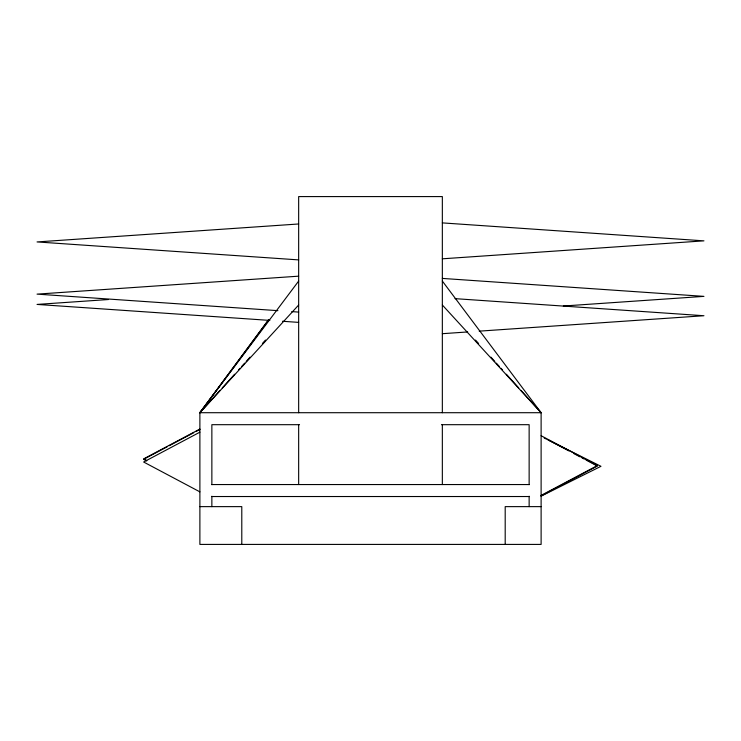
<?xml version="1.0" encoding="UTF-8"?>
<svg xmlns="http://www.w3.org/2000/svg" width="741" height="741" viewBox="0 0 741 741"><rect width="100%" height="100%" fill="white"/><g stroke="black" fill="none" stroke-linecap="round" stroke-linejoin="round"><path stroke-width="1.11" d="M442.34 281.071L541.115 412.709L541.115 544.413L199.885 544.413L199.885 412.709L268.483 319.825M521.053 390.488L541.115 412.709L199.885 412.709L268.483 320.112M298.66 305.014L199.885 412.709L298.66 281.071M199.885 412.709L219.947 390.488M222.263 387.923L234.61 374.251M238.472 369.981L240.01 368.268M241.557 366.563L244.641 363.146M246.188 361.432L250.05 357.162M262.397 343.491L265.482 340.063M199.885 429.048L143.634 458.892L146.699 460.513M167.16 446.814L143.634 459.3L146.699 460.921M169.207 445.73L193.753 432.707M195.8 431.623L199.885 429.456M199.885 432.17L143.634 462.014L199.885 491.857M541.115 495.405L597.366 465.561L541.115 435.717M541.115 495.896L597.366 466.052L586.112 460.078M541.115 496.155L600.979 466.311L548.34 440.071M298.66 223.977L37.05 241.936L298.66 259.896M442.34 258.813L703.95 240.853L442.34 222.893M298.66 276.171L37.05 294.131L277.921 310.664M108.501 299.521L37.05 304.421L269.854 320.408M563.345 306.024L703.95 296.372L442.34 278.412M442.34 333.691L467.691 331.949M479.214 331.153L703.95 315.731L455.011 298.642M299.54 424.686L211.861 424.686L211.861 484.697M441.46 424.686L529.139 424.686L529.139 484.697M211.861 484.549L529.139 484.549M211.861 496.526L529.139 496.526M199.885 506.631L241.788 506.631L241.788 544.413M541.115 506.631L505.195 506.631L505.195 544.413M291.75 311.609L298.66 312.091M282.525 321.27L298.66 322.381M544.209 438.014L546.274 439.043M547.247 439.459L568.727 450.852M573.84 453.566L579.981 456.827M582.028 457.91L584.065 458.994M442.34 305.014L541.115 412.709M475.518 340.063L478.603 343.491M490.95 357.162L494.812 361.432M496.359 363.146L499.443 366.563M500.99 368.268L502.528 369.981M506.39 374.251L518.737 387.923M529.139 496.238L529.139 506.631M442.34 412.709L442.34 196.587L298.66 196.587L298.66 412.709M442.34 424.686L442.34 484.549M298.66 424.686L298.66 484.549M211.861 496.238L211.861 506.631"/></g></svg>
